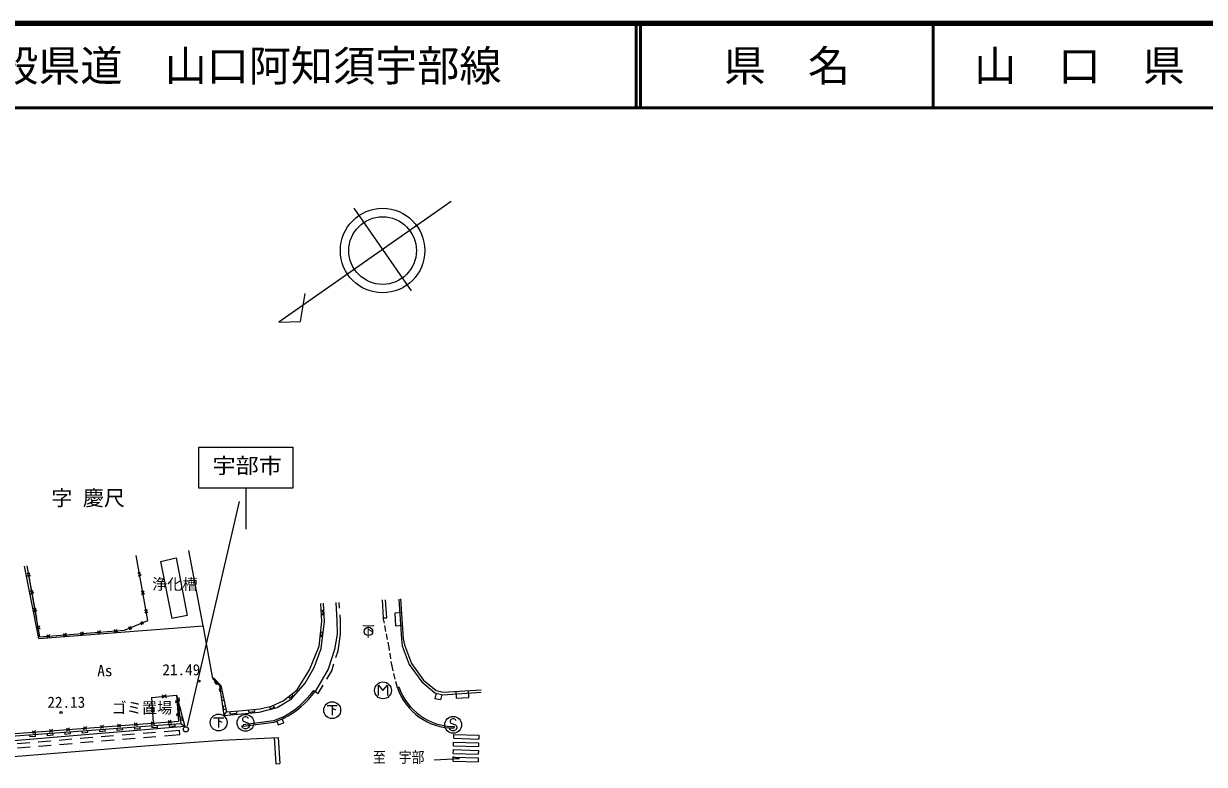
# Model space of a CAD drawing. Units: millimetres, scale not verified. Extents: x 40000 to 680000, y 20000 to 380000.
# Drawn here: x 224996 to 365207, y 292080 to 380000 of the extents above; entities that cross this region are included whole.
import ezdxf
from ezdxf.enums import TextEntityAlignment as Align

# ---------------------------------------------------------------- set-up
doc = ezdxf.new("R2010")
doc.units = ezdxf.units.MM
doc.header["$LTSCALE"] = 1000
for name, color, linetype, lineweight in [('M-BGD', 7, 'Continuous', 25), ('M-BGD-EXST', 7, 'Continuous', 25), ('M-BMK-OTRS', 5, 'Continuous', 25), ('M-STR-STRC', 7, 'Continuous', 25), ('M-STR-STRD', 7, 'Continuous', 25), ('M-TTL', 2, 'Continuous', 140), ('M-TTL-LINE', 7, 'Continuous', 50)]:
    doc.layers.add(name, color=color, linetype=linetype, lineweight=lineweight)
doc.layers.add('M-TTL-TXT', color=7, linetype='Continuous')
doc.styles.add('ＭＳ ゴシック', font='')
doc.styles.get('ＭＳ ゴシック').set_extended_font_data('MS Gothic')

msp = doc.modelspace()

# ---------------------------------------------------------------- linework, layer by layer
at = {"layer": 'M-BGD'}
for p, q in [((275771, 358898), (255291, 344560)), ((271052, 348294), (264230, 358104)), ((257889, 344659), (258438, 347968)), ((255291, 344560), (257889, 344659)), ((246323, 308542), (244599, 317467)), ((226796, 307029), (225117, 315604)), ((226931, 307236), (225427, 315634)), ((226547, 309378), (225427, 315634)), ((239755, 309144), (238355, 316870)), ((241247, 316168), (243102, 316581)), ((241247, 316168), (242579, 309409)), ((243102, 316581), (244428, 309755)), ((225820, 314438), (225407, 314744)), ((225473, 314376), (225754, 314806)), ((238966, 314485), (238548, 314811)), ((238619, 314422), (238895, 314874)), ((225846, 312290), (226128, 312721)), ((239018, 312220), (239295, 312672)), ((226194, 312352), (225780, 312659)), ((239365, 312283), (238947, 312609)), ((262523, 310625), (262484, 311305)), ((226567, 310267), (226154, 310573)), ((226220, 310205), (226501, 310635)), ((239764, 310081), (239346, 310407)), ((239417, 310018), (239694, 310470)), ((260334, 310355), (260534, 310367)), ((260363, 309856), (260562, 309867)), ((260562, 309867), (260534, 310367)), ((269871, 310088), (269073, 310036)), ((269073, 310036), (269172, 308539)), ((226531, 308465), (226947, 308149)), ((226879, 308528), (226599, 308087)), ((226796, 307029), (246323, 308542)), ((236961, 307993), (239755, 309144)), ((237603, 308067), (237715, 308495)), ((238865, 308968), (239247, 308743)), ((239000, 308642), (239112, 309070)), ((244428, 309755), (242579, 309409)), ((247458, 302271), (246308, 308601)), ((262606, 309147), (262568, 309827)), ((262631, 307516), (262606, 309147)), ((269172, 308539), (269970, 308591)), ((226931, 307236), (236961, 307993)), ((227743, 307475), (228124, 307149)), ((227769, 307123), (228097, 307501)), ((229749, 307626), (230130, 307301)), ((229775, 307274), (230103, 307653)), ((231755, 307777), (232136, 307452)), ((231781, 307425), (232109, 307804)), ((233761, 307929), (234142, 307603)), ((233787, 307577), (234115, 307955)), ((235767, 308080), (236148, 307755)), ((235793, 307728), (236121, 308107)), ((237468, 308393), (237850, 308168)), ((260216, 307313), (260415, 307290)), ((260272, 307810), (260470, 307787)), ((260415, 307290), (260470, 307787)), ((262332, 305571), (262631, 307516)), ((262076, 304762), (262332, 305571)), ((260988, 302188), (261579, 303191)), ((261579, 303191), (261834, 303999)), ((247550, 302333), (247447, 302245)), ((247447, 302245), (248260, 301434)), ((247550, 302333), (248413, 301459)), ((247838, 302042), (247660, 301866)), ((247947, 301575), (247660, 301866)), ((247947, 301575), (248125, 301750)), ((248413, 301459), (249107, 298311)), ((259990, 300496), (260581, 301499)), ((240200, 300032), (243156, 300297)), ((241401, 300317), (241954, 300012)), ((241432, 299965), (241923, 300364)), ((243156, 300297), (243653, 296931)), ((243156, 300297), (244126, 296559)), ((243156, 300297), (243373, 297209)), ((248490, 301109), (248246, 301055)), ((248323, 300705), (248246, 301055)), ((248260, 301434), (248786, 297884)), ((248323, 300705), (248567, 300759)), ((248722, 300060), (248477, 300006)), ((256457, 300108), (256581, 299951)), ((256581, 299951), (256973, 300262)), ((256849, 300418), (256973, 300262)), ((259603, 300724), (259990, 300496)), ((273983, 300532), (273824, 299877)), ((274651, 300371), (274503, 299760)), ((276310, 300739), (276362, 299940)), ((277859, 300037), (277807, 300835)), ((240093, 298792), (240476, 298284)), ((240446, 298812), (240123, 298264)), ((240200, 300032), (240369, 297043)), ((243025, 299649), (243396, 299401)), ((243377, 299674), (243044, 299376)), ((243211, 299923), (243459, 299959)), ((243514, 299585), (243267, 299549)), ((243377, 298801), (243624, 298837)), ((243514, 299585), (243459, 299959)), ((243680, 298463), (243624, 298837)), ((248555, 299656), (248477, 300006)), ((248555, 299656), (248799, 299710)), ((248953, 299011), (248709, 298957)), ((248786, 298607), (248709, 298957)), ((248786, 298607), (249030, 298661)), ((254199, 298929), (254278, 298692)), ((254278, 298692), (254752, 298849)), ((254443, 298983), (255819, 299602)), ((254674, 299086), (254752, 298849)), ((274503, 299760), (273824, 299877)), ((276362, 299940), (277859, 300037)), ((242173, 297296), (242556, 296970)), ((242200, 296944), (242530, 297322)), ((243133, 298105), (243504, 297857)), ((243485, 298130), (243152, 297832)), ((243680, 298463), (243432, 298427)), ((243543, 297679), (243790, 297715)), ((243845, 297341), (243598, 297305)), ((243845, 297341), (243790, 297715)), ((248786, 297884), (249107, 298311)), ((249530, 298094), (249510, 298344)), ((249530, 298094), (250286, 298156)), ((250266, 298405), (250286, 298156)), ((251723, 298287), (251697, 298536)), ((251723, 298287), (252397, 298356)), ((252372, 298605), (252397, 298356)), ((244126, 296559), (220363, 294575)), ((220885, 295217), (243653, 296931)), ((221199, 295536), (243373, 297209)), ((226047, 296079), (226430, 295754)), ((226073, 295727), (226403, 296106)), ((228063, 296231), (228445, 295906)), ((228089, 295879), (228419, 296258)), ((229854, 295892), (229873, 295643)), ((230078, 296383), (230461, 296058)), ((230105, 296031), (230435, 296410)), ((230563, 295695), (230544, 295944)), ((231924, 296048), (231943, 295798)), ((232633, 295850), (231943, 295798)), ((232094, 296535), (232477, 296210)), ((232121, 296183), (232451, 296562)), ((232633, 295850), (232614, 296100)), ((233994, 296204), (234013, 295954)), ((234703, 296006), (234013, 295954)), ((234110, 296687), (234493, 296362)), ((234137, 296335), (234466, 296714)), ((234703, 296006), (234684, 296256)), ((236064, 296359), (236083, 296110)), ((236773, 296162), (236083, 296110)), ((236126, 296839), (236509, 296514)), ((236152, 296487), (236482, 296866)), ((236773, 296162), (236754, 296411)), ((238134, 296515), (238153, 296266)), ((238142, 296991), (238525, 296666)), ((238842, 296318), (238153, 296266)), ((238168, 296639), (238498, 297018)), ((238842, 296318), (238824, 296567)), ((239177, 295788), (240672, 295910)), ((240158, 297143), (240540, 296818)), ((240184, 296791), (240514, 297170)), ((240204, 296671), (240222, 296422)), ((240912, 296474), (240222, 296422)), ((240912, 296474), (240894, 296723)), ((241669, 295991), (243495, 296141)), ((242273, 296827), (242292, 296578)), ((242982, 296630), (242292, 296578)), ((242982, 296630), (242963, 296879)), ((243538, 295622), (243495, 296141)), ((243653, 296931), (244126, 296559)), ((224227, 294565), (225722, 294687)), ((225715, 295580), (225734, 295331)), ((226423, 295383), (225734, 295331)), ((226423, 295383), (226405, 295632)), ((226719, 294769), (228214, 294891)), ((227785, 295736), (227803, 295487)), ((228493, 295539), (227803, 295487)), ((228493, 295539), (228475, 295788)), ((229211, 294973), (230706, 295095)), ((229253, 294454), (230748, 294577)), ((230563, 295695), (229873, 295643)), ((231702, 295176), (233197, 295299)), ((231745, 294658), (233240, 294780)), ((234194, 295380), (235689, 295502)), ((234237, 294862), (235732, 294984)), ((236686, 295584), (238181, 295706)), ((236728, 295066), (238223, 295188)), ((239220, 295269), (240715, 295392)), ((241712, 295473), (243538, 295622)), ((224270, 294047), (225765, 294169)), ((226762, 294250), (228257, 294373)), ((276758, 292754), (273764, 292572)), ((276758, 292754), (275967, 292966))]:
    msp.add_line(p, q, dxfattribs=at)
for points in [[(269564, 311705), (269878, 306942), (269951, 306164), (270773, 303919), (272268, 301865), (273834, 300568), (274781, 300339), (279330, 300633)], [(269764, 311716), (270077, 306963), (270233, 306267), (271040, 304062), (272488, 302072), (273972, 300844), (274807, 300641), (279311, 300932)], [(248761, 297863), (252957, 298257), (255112, 298820), (256806, 299853), (258424, 301722), (259514, 303589), (260314, 305816), (260710, 309023), (260587, 311197)], [(255819, 299602), (257487, 300925), (258945, 303319), (260078, 306091), (260409, 309031), (260288, 311180)], [(249107, 298311), (251022, 298466), (253047, 298674), (254443, 298983)], [(255060, 297189), (255233, 296763), (255879, 297028), (255880, 297025), (255707, 297451)]]:
    msp.add_lwpolyline(points, dxfattribs=at)
for centre, radius in [((267621, 353061), 5016), ((267621, 353061), 4013), ((265944, 307866), 500), ((245814, 301957), 125), ((229437, 298237), 125), ((244268, 296242), 305)]:
    msp.add_circle(centre, radius, dxfattribs=at)
at = {"layer": 'M-BGD-EXST'}
for p, q in [((267121, 300265), (267121, 301465)), ((267121, 301465), (267671, 300865)), ((267671, 300865), (268221, 301465)), ((268221, 301465), (268221, 300265)), ((261044, 299061), (262244, 299061)), ((261644, 299061), (261644, 297911)), ((261644, 298761), (262044, 298561)), ((247553, 297599), (248753, 297599)), ((248153, 297599), (248153, 296449)), ((248153, 297299), (248553, 297099))]:
    msp.add_line(p, q, dxfattribs=at)
for centre in [(267671, 300865), (261644, 298511), (248153, 297049)]:
    msp.add_circle(centre, 1000, dxfattribs=at)
at = {"layer": 'M-BMK-OTRS'}
for p, q in [((254756, 295245), (254954, 292146)), ((276048, 294277), (276062, 294727)), ((276062, 294727), (279024, 294637)), ((276076, 295177), (279038, 295086)), ((279024, 294637), (279011, 294187)), ((276021, 293377), (276035, 293827)), ((276021, 293377), (278983, 293287)), ((276035, 293827), (278997, 293737)), ((276048, 294277), (279011, 294187)), ((278997, 293737), (278983, 293287)), ((254954, 292146), (255403, 292175)), ((275994, 292478), (276007, 292928)), ((275994, 292478), (278956, 292388)), ((276007, 292928), (278970, 292837)), ((278970, 292837), (278956, 292388))]:
    msp.add_line(p, q, dxfattribs=at)
for points in [[(70783, 278723), (84241, 280105), (113070, 283066), (136765, 285370), (157685, 287323), (181699, 289462), (211558, 292014), (239391, 294299), (248545, 294959), (255205, 295274), (255403, 292175)], [(276076, 295177), (276089, 295626), (279052, 295536), (279038, 295086)]]:
    msp.add_lwpolyline(points, dxfattribs=at)
at = {"layer": 'M-STR-STRC'}
for p, q in [((256955, 329722), (256955, 324862)), ((251375, 324862), (251375, 320002)), ((250588, 323289), (244428, 296646)), ((251076, 297650), (250985, 297468)), ((250985, 297468), (250985, 297377)), ((250985, 297377), (251076, 297196)), ((251258, 297741), (251076, 297650)), ((251439, 297741), (251258, 297741)), ((251621, 297650), (251439, 297741)), ((251712, 297468), (251621, 297650)), ((275725, 297414), (275634, 297232)), ((275907, 297505), (275725, 297414)), ((276089, 297505), (275907, 297505)), ((276271, 297414), (276089, 297505)), ((276362, 297232), (276271, 297414)), ((250985, 296468), (250894, 296650)), ((251076, 296377), (250985, 296468)), ((251076, 297196), (251621, 297014)), ((251258, 296286), (251076, 296377)), ((251439, 296286), (251258, 296286)), ((251621, 296377), (251439, 296286)), ((251621, 297014), (251712, 296923)), ((251712, 296468), (251621, 296377)), ((251712, 296923), (251803, 296741)), ((251803, 296650), (251712, 296468)), ((251803, 296741), (251803, 296650)), ((275634, 296232), (275543, 296414)), ((275634, 297232), (275634, 297141)), ((275634, 297141), (275725, 296959)), ((275725, 296141), (275634, 296232)), ((275725, 296959), (276271, 296778)), ((275907, 296050), (275725, 296141)), ((276089, 296050), (275907, 296050)), ((276271, 296141), (276089, 296050)), ((276271, 296778), (276362, 296687)), ((276362, 296232), (276271, 296141)), ((276362, 296687), (276452, 296505)), ((276452, 296414), (276362, 296232)), ((276452, 296505), (276452, 296414))]:
    msp.add_line(p, q, dxfattribs=at)
msp.add_lwpolyline([(256955, 324862), (245795, 324862), (245795, 329722), (256955, 329722)], dxfattribs=at)
for centre in [(251349, 297014), (275998, 296778)]:
    msp.add_circle(centre, 1000, dxfattribs=at)
at = {"layer": 'M-STR-STRD'}
for p, q in [((267832, 308844), (267707, 309468)), ((268027, 307864), (267890, 308550)), ((268223, 306883), (268086, 307569)), ((268406, 305965), (268282, 306589)), ((268461, 305588), (268406, 305965)), ((268605, 304599), (268504, 305291)), ((268703, 303925), (268648, 304302)), ((268888, 303175), (268703, 303925)), ((269129, 302204), (268961, 302883)), ((269387, 301163), (269201, 301913)), ((259456, 300861), (259603, 300724)), ((269387, 301163), (269547, 301282)), ((251055, 296785), (251080, 296587)), ((276097, 296374), (276158, 296565))]:
    msp.add_line(p, q, dxfattribs=at)
for points in [[(262085, 311282), (262206, 309133), (262231, 307547), (261903, 305706), (261165, 303375), (259603, 300724)], [(267567, 311592), (267707, 309468), (268107, 309489), (267966, 311615)], [(255774, 297694), (254650, 297239), (251055, 296785)], [(255869, 297516), (254701, 297043), (251080, 296587)]]:
    msp.add_lwpolyline(points, dxfattribs=at)
for centre, radius, start, end in [((250565, 307474), 11081, 298.0408, 323.35661), ((250594, 307432), 11231, 298.01304, 323.32886), ((276101, 303477), 7102, 199.01649, 269.96469), ((276162, 303562), 6998, 199.01704, 269.96524)]:
    msp.add_arc(centre, radius, start, end, dxfattribs=at)
at = {"layer": 'M-TTL'}
msp.add_line((680000, 380000), (40000, 380000), dxfattribs=at)
at = {"layer": 'M-TTL-LINE'}
for p, q in [((297750, 380000), (297750, 370000)), ((298250, 380000), (298250, 370000)), ((333000, 380000), (333000, 370000)), ((40000, 370000), (680000, 370000))]:
    msp.add_line(p, q, dxfattribs=at)

# ---------------------------------------------------------------- texts
at = {"layer": 'M-BGD', "style": 'ＭＳ ゴシック'}
for s, p in [('浄化槽', (240257, 312422)), ('As', (233746, 302152)), ('21.49', (241482, 302256)), ('22.13', (227821, 298403)), ('ゴミ置場', (235437, 297731))]:
    msp.add_text(s, height=1320, dxfattribs=at).set_placement(p, align=Align.BOTTOM_LEFT)
at = {"layer": 'M-BGD', "style": 'ＭＳ ゴシック', "width": 0.85}
msp.add_text('下', height=1320, dxfattribs=at).set_placement((265945, 307871), align=Align.MIDDLE_CENTER)
msp.add_text('至\u3000宇部', height=1320, dxfattribs=at).set_placement((269528, 291880), align=Align.BOTTOM_CENTER)
at = {"layer": 'M-BGD-EXST', "style": 'ＭＳ ゴシック'}
msp.add_text('字 慶尺', height=1833, dxfattribs=at).set_placement((232659, 322241), align=Align.BOTTOM_CENTER)
at = {"layer": 'M-STR-STRC', "style": 'ＭＳ ゴシック', "width": 1.1}
msp.add_text('宇部市', height=1833, dxfattribs=at).set_placement((251545, 326062), align=Align.BOTTOM_CENTER)
at = {"layer": 'M-TTL-TXT', "style": 'ＭＳ ゴシック'}
msp.add_text('一般県道\u3000山口阿知須宇部線', height=3666, dxfattribs=at).set_placement((216734, 375000), align=Align.MIDDLE_LEFT)
for s, p in [('県\u3000名', (315625, 375000)), ('山\u3000口\u3000県', (350375, 375000))]:
    msp.add_text(s, height=3666, dxfattribs=at).set_placement(p, align=Align.MIDDLE_CENTER)

doc.saveas('drawing.dxf')
